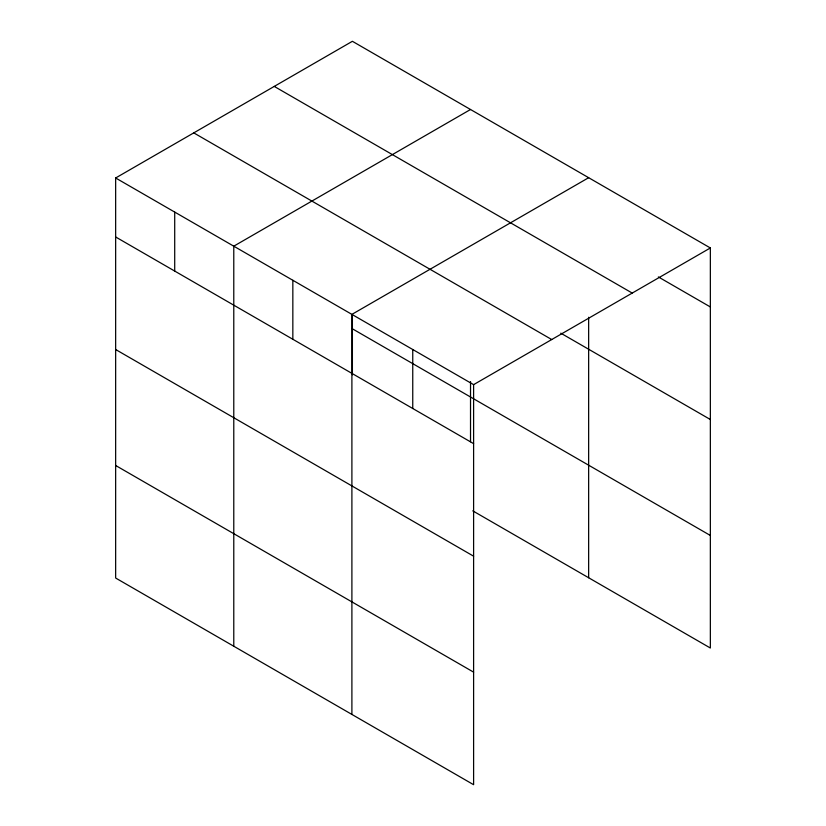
<?xml version="1.0" encoding="UTF-8"?>
<svg xmlns="http://www.w3.org/2000/svg" width="826" height="826" viewBox="0 0 826 826"><rect width="100%" height="100%" fill="white"/><g stroke="black" fill="none" stroke-linecap="round" stroke-linejoin="round"><path stroke-width="1.24" d="M115.65 177.982L473.608 384.648L473.608 784.7L115.65 578.035L115.65 177.982L352.392 41.3L710.35 247.965L710.35 648.018L472.751 510.84M470.521 109.497L233.779 246.179L233.779 646.231M588.649 177.704L351.897 314.386L351.897 714.438M473.608 384.648L710.35 247.965M658.353 276.927L710.35 306.952M274.263 86.41L632.231 293.075M560.782 333.157L710.35 419.505M193.769 132.883L551.737 339.548M352.392 328.8L710.35 535.465M115.65 236.969L473.608 443.634M115.65 349.522L473.608 556.187M115.65 465.482L473.608 672.147M588.649 317.267L588.649 577.746M470.521 381.54L470.521 441.765M412.752 349.512L412.752 408.498M352.392 314.623L352.392 374.839M292.838 280.282L292.838 339.269M174.709 212.086L174.709 271.073"/></g></svg>
